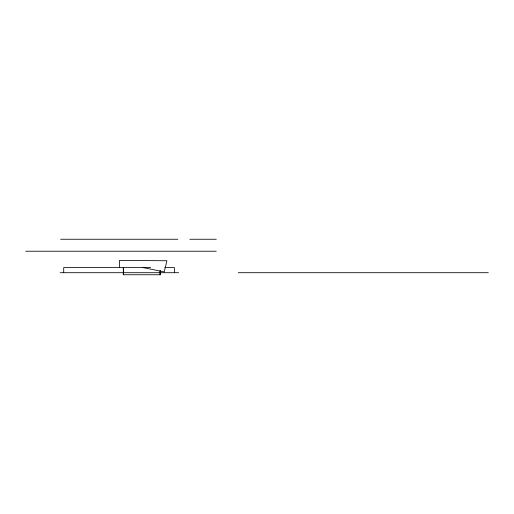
<?xml version="1.0" encoding="UTF-8"?>
<svg xmlns="http://www.w3.org/2000/svg" width="514" height="514" viewBox="0 0 514 514"><rect width="100%" height="100%" fill="white"/><g stroke="black" fill="none" stroke-linecap="round" stroke-linejoin="round"><path stroke-width="0.77" d="M123.309 268.616L123.309 267.588L123.309 274.752L160.207 274.752L160.207 270.66M160.207 273.724L160.137 274.752L160.137 270.775M60.613 239.248L177.844 239.248M189.794 239.248L216.253 239.248M25.7 251.23L216.253 251.23M150.647 267.588L63.704 267.588L63.704 272.703M164.801 267.588L174.432 267.588L174.432 272.703M60.26 272.703L178.634 272.703M238.271 272.703L488.3 272.703M142.995 267.588L164.217 271.893L166.915 260.752L119.466 260.431L119.466 267.588M123.553 267.588L123.553 274.752"/></g></svg>
